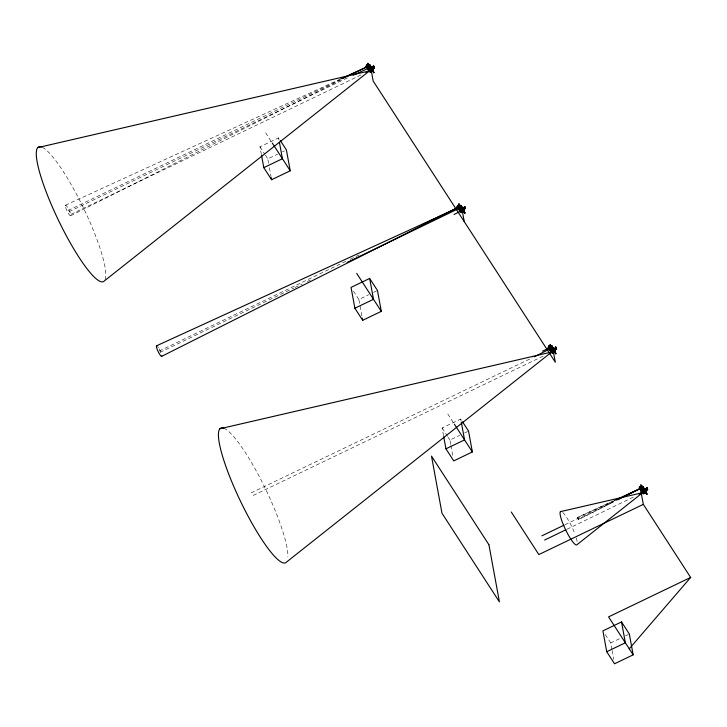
<?xml version="1.0" encoding="UTF-8"?>
<svg xmlns="http://www.w3.org/2000/svg" width="727" height="727" viewBox="0 0 727 727"><rect width="100%" height="100%" fill="white"/><g stroke="black" fill="none" stroke-linecap="round" stroke-linejoin="round"><path stroke-width="0.55" stroke-dasharray="3.63 2.73" d="M613.206 500.976L577.52 517.351L577.901 518.615L578.601 519.514L614.669 501.394M578.601 519.514L577.52 517.351M70.655 215.746L340.881 79.943M578.61 519.287L613.67 501.803M567.015 529.229L634.18 496.723M68.038 210.494L339.909 79.843M69.01 211.73L349.078 77.144M71.055 214.292L363.382 73.809M261.384 154.487L259.975 146.809L278.586 137.866L279.795 139.72M268.599 163.266L267.79 158.877L277.587 154.169M282.485 151.816L284.448 150.871M159.113 351.077L346.143 261.193M350.232 259.23L359.438 254.813M160.085 352.313L293.981 287.965M294.998 287.474L302.159 284.039M307.267 281.585L310.338 280.104M361.882 315.918L358.865 299.46L368.662 294.753M373.56 292.399L376.495 290.982M251.151 492.897L532.237 357.82M253.187 495.46L544.496 355.467M443.525 435.655L442.116 427.976L460.727 419.034L461.927 420.888M450.74 444.433L449.931 440.044L459.728 435.337M464.626 432.983L467.561 431.565M564.997 524.712L613.434 501.439M611.934 649.529L610.725 642.941L620.522 638.233M625.42 635.88L628.355 634.471M577.511 517.588L613.197 501.076M65.43 205.241L339.682 79.379M605.318 634.589L610.725 642.941M265.637 132.814L271.634 142.065M447.777 413.981L453.766 423.232M259.975 146.809L264.782 154.233M265.391 155.16L267.79 158.877M353.449 291.109L358.865 299.46M442.116 427.976L447.523 436.327M448.132 437.254L449.931 440.044M612.134 650.629L613.742 659.398M460.727 419.034L461.127 421.224M450.94 445.524L452.948 456.501M278.586 137.866L278.995 140.057M269.408 167.655L271.017 176.434M42.266 147.272A74.727 13.94 64.3 0 1 85.959 213.211A74.727 13.94 64.3 0 1 104.279 280.985M223.707 428.148A74.727 13.94 64.3 0 1 263.265 484.318A74.727 13.94 64.3 0 1 287.892 557M157.823 346.743A5.88 1.1 64.3 0 1 158.486 347.688M159.204 348.869A5.88 1.1 64.3 0 1 161.103 352.94M562.789 512.48A18.538 3.462 64.3 0 1 574.966 534.072M576.275 537.944A18.538 3.462 64.3 0 1 577.274 542.796M65.63 207.404A5.88 1.1 64.3 0 0 70.365 215.792A5.88 1.1 64.3 0 0 68.129 208.285A5.88 1.1 64.3 0 0 65.63 207.404"/><path stroke-width="1.09" d="M368.553 63.776L368.071 64.212L368.435 63.749M373.769 71.982L373.451 72.227M460.309 206.141L459.164 204.723M464.907 212.493L464.58 212.493M550.375 345.043L550.675 345.052M555.528 353.404L555.755 353.331M641.805 485.554L641.241 485.927L641.759 485.672M646.448 493.942L647.039 493.651L646.567 493.769M369.789 70.628L369.689 69.856L370.225 72.137L370.743 71.891L370.379 70.492L369.789 70.628L371.143 70.365L370.479 70.683M460.764 211.003L461.2 210.203M551.757 352.304L551.829 351.023L552.366 353.304L552.883 353.058L552.593 351.268M642.868 492.152L642.686 491.688M642.995 492.37L642.904 491.606L643.431 493.706L642.623 492.333L644.313 492.052L644.549 493.215L643.895 493.533L643.586 492.234M370.043 72.037L368.952 68.347M461.063 212.484L462.408 212.048L461.036 212.529L460.545 210.33L461.082 211.557L462.208 210.948L461.554 211.257M552.029 352.831L551.548 351.75L552.02 351.841M643.477 493.56L642.686 492.67L560.435 511.644M370.025 68.929L371.86 71.146L373.378 70.419C371.215 69.456 372.07 72.727 369.97 67.593L371.552 69.274L374.478 67.875L374.269 66.766L373.296 65.993L374.123 68.038L371.152 69.474L373.96 67.666M372.151 68.729L371.979 67.638L372.478 68.829M461.491 209.576C461.954 211.103 461.245 212.057 461.827 211.684M460.991 208.676L461.463 209.403L460.209 209.758M462.826 208.495L463.844 209.267M552.057 349.66C551.266 351.314 559.89 345.107 552.547 349.224M643.94 493.351L643.186 490.38L645.249 489.307C646.385 493.224 646.076 488.135 644.031 489.889L644.358 491.652L644.04 489.989L646.412 488.844L646.757 489.507L645.412 490.162M643.331 490.389L643.177 490.107M645.34 489.562L645.985 490.434L647.684 489.616L646.866 487.572L647.33 489.789L646.685 488.653M367.944 64.857C368.053 64.758 368.534 63.931 368.371 65.648L367.417 66.193M368.253 68.229L367.498 67.066C372.56 73.291 365.127 67.884 369.007 67.602M368.462 69.647C368.016 68.347 369.343 71.128 368.425 69.638M368.843 67.947L368.144 64.439M368.144 69.801L368.28 69.783M369.125 69.683L368.398 69.247L369.007 69.565M368.571 68.456L369.071 69.828M369.679 69.91L369.916 70.374M369.925 70.374L369.725 69.91M370.27 71.819L369.534 70.528L369.725 71.355L369.47 70.919L37.822 147.59M370.479 69.565L370.988 71.528L370.543 69.556M459.528 208.204L459.219 204.95L460.527 208.013L461.3 207.649M458.655 208.385C459.355 209.658 458.101 207.886 460.127 208.44L460.155 207.758L461.472 209.476M458.955 208.776L459.591 209.249M460.227 210.785L459.137 210.121L459.873 210.239M459.391 209.785L459.864 210.739L460.136 209.194M459.773 207.477L459.991 208.649C457.61 208.285 458.937 209.912 458.501 207.977C462.999 215.11 458.364 207.922 460.1 209.585L460.782 210.994L460.554 210.521M459.746 210.385L459.409 209.985M459.955 210.267L459.673 210.148M460.064 210.176L459.764 209.258M461.272 212.529L461.136 212.13M550.503 346.815L550.284 345.534L550.821 348.533L552.702 351.205L552.874 352.768M550.03 349.36L549.812 348.86M552.102 349.796L551.857 351.55L551.266 350.714C549.312 350.578 552.057 349.723 550.966 349.569M550.984 349.114L549.467 345.988M550.648 350.905L550.902 351.332L550.748 350.796M551.102 351.077L550.712 349.623M641.05 486.327L641.659 486.654M641.35 486.181L641.577 487.399L640.623 487.944M640.86 490.407C639.933 488.789 641.259 491.288 642.132 489.816L641.65 487.79L642.05 489.698M641.15 490.198L640.787 489.553L642.486 491.888L641.06 489.516M642.368 491.943C642.995 490.916 640.442 492.261 641.923 491.225M641.868 489.598L642.486 489.226L641.496 488.626L641.841 489.807L641.205 487.163M642.168 489.416C641.432 487.517 642.495 490.798 641.677 491.397M641.614 491.888L641.278 491.261M642.959 491.679L643.131 492.124L643.295 491.052M643.404 493.66L643.177 493.224L643.241 493.797M373.478 66.911L370.406 68.056M459.091 204.66L459.628 204.351L459.419 204.769M461.327 208.731L462.708 211.239M461.818 210.067L465.207 207.967M366.944 66.266L366.172 66.284L366.717 67.511M366.681 67.775L366.181 66.248M367.28 65.748L366.335 66.73M367.844 64.612L366.553 64.821L367.289 67.347M457.338 206.95L458.346 206.332M458.373 208.086L457.901 207.14L458.383 208.004M457.274 207.041L457.701 207.577M457.374 207.295L457.81 208.422M459.9 207.05L459.509 206.622L459.646 208.404L458.928 206.404L458.41 206.659L458.673 207.059L461 205.387L459.137 206.377M548.576 348.46L548.322 347.415L548.949 348.833M549.067 348.088L548.858 347.152L549.421 346.906M639.442 488.144L640.151 488.017L639.451 488.326M639.987 487.935L639.442 488.199M639.642 489.044L639.96 489.353M641.532 488.998L641.832 489.634L641.069 487.572L640.551 487.817L640.805 488.226L643.131 486.554L641.278 487.544M368.634 68.056L368.089 66.784L366.844 67.266L366.553 64.821M459.391 207.84L459.082 207.25L457.91 207.849C455.702 205.341 459.546 204.887 458.973 205.35M642.777 490.38C642.813 488.553 640.932 491.125 640.705 488.808L641.296 488.526L640.051 489.017C637.897 486.236 642.059 486.099 641.196 486.699M369.952 68.265L369.988 68.729M461.127 209.122L461.209 210.185L460.536 210.566M552.229 349.96L552.111 349.533M641.768 488.117L643.459 491.625L642.514 490.134L644.049 489.398L643.577 488.662L642.95 488.962M643.177 489.344C645.285 494.478 644.422 491.198 646.585 492.161L645.076 492.888L643.377 490.543L643.54 489.162C645.085 490.325 644.776 493.66 644.149 490.107L645.122 489.525M643.549 489.816L647.075 488.68L646.866 487.572M366.799 66.266L366.235 66.448M548.785 347.333L549.248 347.742M639.851 487.917L640.487 487.49M629.255 648.811L690.65 577.438L643.313 504.365L640.641 489.816M550.221 345.125L550.593 344.98M552.411 350.032L554.001 352.313L555.519 351.577C553.356 350.623 554.21 353.895 552.111 348.76L553.692 350.441L556.618 349.033L555.801 346.988L555.646 348.269L556.255 349.205L555.801 346.988M369.516 70.864L104.279 280.985A74.727 13.94 64.3 0 1 56.724 216.628A74.727 13.94 64.3 0 1 41.566 146.981M552.047 352.431L551.611 352.086L286.42 562.153A74.727 13.94 64.3 0 1 238.865 497.786A74.727 13.94 64.3 0 1 223.707 428.148M642.723 492.606L576.92 544.741A18.538 3.462 64.3 0 1 565.124 528.774A18.538 3.462 64.3 0 1 561.362 511.49M369.316 65.512L368.425 64.14M464.789 212.729C462.69 212.929 463.835 210.003 463.69 211.366M464.971 213.093L463.617 210.975M549.976 344.444L555.682 354.004M554.837 351.904L555.71 353.413M641.632 485.89L642.45 487.308M457.91 207.849L459.146 209.458M549.312 346.979C547.231 343.244 550.221 352.713 548.694 345.988L550.012 345.661L551.602 348.596L553.138 347.969M640.051 489.017L639.651 486.808M370.252 68.756L370.788 69.647L371.552 69.274M554.183 349.06L554.91 349.851M367.898 63.24L373.932 72.655L373.396 72.909M372.551 70.392L373.96 72.491M373.569 72.246L372.624 70.783M458.964 203.824L464.998 213.238L464.462 213.493M461.381 208.776L464.426 207.304L465.189 208.622L465.335 207.34L464.362 206.577L464.58 207.686L465.335 207.34M551.375 346.724L550.493 345.352M556.037 353.676L554.692 351.559M645.83 492.524C646.158 491.307 644.585 493.842 646.857 493.951M161.776 356.303L457.247 207.813M548.167 348.46L549.012 347.633M617.677 499.803L639.715 488.808L614.224 500.603M459.991 209.149L460.037 209.431M551.175 349.669C550.875 351.168 551.202 348.596 552.983 348.815L552.502 348.079L551.884 348.378M370.661 66.775C371.343 68.838 367.262 63.74 369.461 67.429L370.234 67.066M460.691 207.731L462.008 207.095L460.818 207.795M551.602 348.596C553.392 347.015 552.447 348.079 552.983 348.815M642.668 489.18L642.177 487.681L642.986 489.135C642.35 488.308 643.813 489.135 644.031 488.217M370.643 66.657L370.252 67.166L370.997 66.802M370.843 67.647L370.37 66.92L370.843 67.647L368.934 68.656L369.162 70.201M369.234 68.801L368.698 66.775L369.598 68.683M368.989 68.256L369.143 69.047L370.088 68.402M460.845 207.967L460.636 207.44L461.563 207.004L460.845 207.967L459.746 206.704M460 209.24L461.909 208.231L461.436 207.495L461.909 208.231M460.064 209.394L460.391 209.049L459.764 209.54M460.845 210.058L460.3 209.385L461.163 208.985M552.338 348.033L552.629 347.588L551.711 348.024L551.92 348.551L552.338 348.16M551.366 349.969L552.229 349.569M551.711 349.642C550.357 347.233 552.284 351.096 551.32 349.714M644.867 489.716L642.286 490.943L642.514 490.134M642.441 490.552L642.35 490.925M371.442 67.366L368.807 68.838L369.461 68.62M551.211 350.241L552.247 349.669L552.565 350.16M556.409 347.924L555.528 348.079M544.632 540.061L565.997 529.719M367.462 63.603L367.926 63.385M367.844 64.476L367.071 64.721L368.007 64.685M368.435 66.039L368.952 67.729L368.435 66.039L367.598 66.475L367.217 65.421L367.735 65.166L368.398 66.739M367.299 65.539L367.817 65.294M367.335 66.075L368.116 66.23M368.071 65.793L369.925 64.803L369.925 65.684L368.971 65.939M366.372 66.929L366.835 66.457M367.553 66.248L369.925 64.803M366.381 66.839L367.035 66.766M342.971 78.371L366.508 67.093M367.88 67.738L368.035 68.174L368.662 67.329M368.653 67.284L367.789 68.047M353.168 75.181L367.635 68.665L367.435 68.065M368.216 66.466L368.534 67.666L369.271 67.475L369.898 68.438L370.734 71.6L370.243 69.883M367.862 65.821C369.743 67.347 366.372 69.474 368.916 68.065L368.625 66.775M366.981 67.157L368.071 68.874L368.516 68.665M368.925 69.219L369.307 68.383M368.653 68.892L371.47 67.538M372.769 68.692L372.042 67.566L371.96 68.901L370.697 66.948M368.08 69.647L368.689 69.283M370.125 68.647C371.633 65.703 372.433 71.473 373.115 69.728M369.143 69.174L371.588 67.602M368.507 69.801L369.125 69.556L369.934 70.355M371.924 68.165L372.669 69.174L372.042 67.566M368.398 70.137L369.016 69.565M371.96 68.293L374.096 67.484M368.707 70.119L369.47 69.756L369.852 70.283M371.997 68.492L374.214 67.52L370.743 69.483M370.715 69.31L371.315 69.047L370.834 68.238L373.205 67.102L373.551 67.765L372.206 68.411M371.933 68.729L372.497 68.265M370.143 69.574C368.444 70.519 371.388 69.356 369.789 68.447M371.152 69.901L371.315 69.047M365.954 72.573L369.879 70.673M369.498 71.01L370.052 71.064M369.616 71.137L370.079 71.228M370.17 71.791L371.343 71.464L370.643 71.719M371.86 71.146L373.305 70.028M370.197 71.709L369.988 71.491M280.395 140.647L286.402 149.935L290.227 170.781L271.616 179.723L263.801 167.655L282.412 158.713L279.395 142.256M458.537 204.187L458.991 203.969M458.919 205.059L458.137 205.305L458.937 205.268M458.41 206.659L458.81 205.75L458.673 207.059M458.364 206.123L459.128 206.177M457.356 207.204L457.783 206.677M457.401 207.313L458.337 207.531M458.492 206.777L459.437 206.232M458.628 206.822L459.146 206.577M422.805 224.361L427.912 221.899M429.957 220.917L458.164 207.44L457.474 207.54M460.046 206.523L461.227 205.741M458.274 207.522L457.837 208.131M460.327 210.721L458.573 207.649L459.173 207.322M458.746 208.513L459.918 208.531M347.133 262.429L458.501 208.649M460.791 207.677L459.137 208.776M458.71 209.076L458.692 207.886M461.318 207.749L462.063 207.386M459.728 209.476L462.545 208.122M460.055 209.521L462.508 207.949M463.108 208.14C464.498 212.802 462.636 205.714 463.035 209.485L461.763 207.531M464.726 206.404L465.189 208.622L461.854 210.23C459.737 206.295 467.061 211.412 462.672 211.048L462.935 211.73L464.453 210.994L464.19 210.312M460.209 209.63L462.663 208.176M459.618 210.403L460.2 210.139M461.109 209.594L459.827 206.659M463.035 208.876L465.135 207.867M463.063 209.076L465.171 208.058M461.781 209.894L462.39 209.63L461.89 208.731M462.999 209.312L465.316 208.295M460.745 210.43L461.3 212.72M460.818 211.003L460.891 210.812M460.863 211.212L461.6 211.312M462.218 210.485L462.39 209.63M454.075 214.565C455.575 213.52 462.09 210.685 460.545 211.502M460.754 211.502L460.355 210.43M460.682 211.721L461.154 211.811M464.38 210.612L462.672 211.048M369.661 278.45L351.05 287.392L354.876 308.239L362.691 320.307L381.302 311.356L377.477 290.509L369.661 278.45L373.487 299.297L354.876 308.239M550.257 347.388C548.903 345.598 550.748 344.98 550.357 347.606L550.094 347.206M549.657 347.215L550.139 346.734L549.721 345.489L550.284 345.598M550.557 346.779L549.557 347.361L549.358 346.579L550.203 346.761M550.584 346.07L549.985 345.779M549.439 346.706L549.957 346.452M549.221 348.46L548.44 347.879L548.967 347.524M549.476 347.242L549.994 346.988M550.812 347.288L552.066 346.852L552.066 345.97L550.212 346.961M549.739 347.642L552.293 346.325M542.56 351.15L548.394 348.351M548.412 348.015L548.976 349.005L549.348 348.088M548.985 348.433L550.148 347.833L549.639 348.224L551.402 351.305L549.585 348.615M550.975 347.633L550.575 347.206L550.821 348.533L550.621 347.506M550.612 348.333L550.766 347.879L551.984 349.514M550.802 348.415L549.903 348.769M550.957 348.469L551.411 348.642M550.584 348.924L550.839 347.933L551.002 348.724M534.281 356.839L549.43 349.105L549.794 349.823L549.512 349.433M551.866 348.26L550.966 349.015M549.576 348.551L550.212 350.041L550.539 349.187M550.175 349.342C550.584 347.233 551.384 350.378 552.011 350.868M551.193 349.024L550.212 349.36M553.611 348.706C551.293 347.924 550.493 351.904 550.775 349.96L551.202 349.778M550.539 350.414L553.574 348.524M550.212 350.75C551.084 351.604 549.557 350.968 550.83 350.45M552.838 348.115L554.101 350.069L554.183 348.724L554.51 350.487M553.147 349.742L552.983 350.596M550.539 351.259C552.156 351.214 550.675 350.532 551.411 351.305M551.793 350.441L550.839 347.933L551.057 349.233L549.776 349.66M554.101 349.46C558.318 347.252 555.164 349.978 552.883 350.65M552.029 351.45L550.848 351.041M554.138 349.651L556.237 348.642M552.856 350.478L553.456 350.214L552.965 349.405L555.346 348.26L555.682 348.933L554.337 349.578M554.074 349.896L556.391 348.878M551.966 350.596L552.438 351.332L552.175 350.178M552.111 348.76L552.929 350.814L553.692 350.441M553.292 351.068L553.456 350.214M549.612 353.004L551.675 351.695M552.665 351.895L551.929 351.795L553.238 351.468L552.62 351.841M551.829 352.086L551.084 349.505M553.238 351.468L553.438 352.568L552.129 352.686L552.366 353.304M554.001 352.313L555.446 351.196M551.611 350.914L552.411 352.977M553.483 352.631L552.784 352.886M462.536 421.814L468.542 431.093L472.368 451.94L453.757 460.891L445.942 448.823L464.553 439.88L461.336 422.323M640.278 486.472L641.06 486.227M640.551 487.817L640.95 486.917L640.805 488.226M640.505 487.29L641.023 487.035M639.542 488.471L640.033 488.108M640.769 487.99L641.287 487.744M639.596 488.58L640.196 488.435M541.888 535.817L563.988 525.194M616.469 499.976L640.305 488.608M642.214 487.881L643.395 487.099L643.131 486.554M640.387 488.689L639.969 489.298M641.032 490.152L640.823 489.053M641.687 488.917L642.486 489.226M641.087 489.398C642.259 487.608 644.649 493.76 643.031 491.179M642.295 488.926L641.159 487.79M641.641 488.644L641.65 489.507L642.041 489.216M640.687 488.698L640.86 489.625L641.868 489.662M640.378 487.563L639.76 486.572L641.278 490.625L641.723 490.407L640.705 488.808M641.932 491.243L642.077 490.062M642.186 491.679L642.25 490.252M641.859 490.643L644.676 489.289M642.105 490.398L642.277 490.825L644.649 489.107M641.768 491.298L642.323 491.716M641.632 491.379L643.131 492.015M642.977 490.889L643.613 490.643M644.222 490.325L644.049 491.179M645.167 490.043C647.984 488.253 647.893 489.707 645.176 490.652L643.904 488.698M643.113 492.061L641.714 491.543M645.203 490.234L647.303 489.226M642.922 492.161L642.877 491.597M643.922 491.061L644.531 490.798M645.14 490.48L647.457 489.462M643.949 491.234L645.985 490.434M643.468 490.307L643.995 491.397L645.567 490.398M639.16 494.315L642.741 492.27M642.895 492.67L642.159 490.089M643.222 492.724L644.349 492.106M644.549 493.215L643.131 493.46M645.076 492.888L646.521 491.779M643.413 491.443L643.949 493.642L643.34 493.415M643.313 504.365L538.843 554.565L511.29 512.017M690.65 577.438L608.572 616.887L633.162 654.845L614.551 663.787L606.736 651.728L602.91 630.882L621.521 621.93L629.337 633.999L633.162 654.845M606.736 651.728L625.347 642.777L621.521 621.93M371.433 69.092L371.306 70.137L370.943 68.356L373.387 66.911L373.996 67.856M370.888 68.465L373.205 67.102M373.514 67.566L371.279 68.856M463.272 208.994L464.617 208.349L464.28 207.686L461.936 209.012M464.426 207.304L462.018 208.913L464.28 207.686M464.58 208.149L462.354 209.431M462.063 209.676L465.035 208.249M555.346 348.26L553.111 349.551L553.438 351.305L553.574 350.25M555.655 348.733L553.42 350.014M553.129 350.25L556.1 348.824M553.392 350.587L556.219 349.015L555.492 347.888M646.594 488.662L644.186 490.125M646.412 488.844L645.031 489.598M646.721 489.316L644.486 490.598M644.195 490.834L647.175 489.407M647.294 489.598L644.467 491.161M643.295 490.152L642.241 490.752L642.486 491.534M340.709 78.907L366.481 67.075M156.541 345.807L457.792 207.895M462.099 209.867L465.153 208.431L464.544 207.495M553.165 350.45L552.665 349.451M219.963 428.757L551.657 352.022M548.921 347.27L548.431 347.788M640.569 489.362L640.287 489.044M462.935 211.73L461.236 209.222L461.4 208.004L461.854 210.23M369.561 70.692L370.025 70.892M460.945 211.257L460.891 212.211M460.636 211.275L461.091 211.475M460.664 211.439L461.118 211.648M551.702 351.859L552.156 352.059M551.729 352.022L552.193 352.222M642.768 492.443L643.231 492.642M642.804 492.606L643.259 492.806M643.286 492.979L642.686 491.497M639.424 487.999L639.878 488.917M368.816 67.002L369.08 67.184M459.882 207.586L460.345 208.058M368.898 69.02L368.962 69.256M550.775 349.224L550.566 348.606L550.748 349.024M367.88 64.494L368.08 65.085M368.471 67.366L368.698 66.775M457.328 206.868L457.674 207.431M549.657 349.696L549.567 349.233M550.557 348.469L550.802 348.942M641.278 490.625L640.914 489.662L641.796 489.598M643.868 489.353L640.732 484.509M459.628 206.95L460.991 209.73L459.809 207.577M550.693 347.533L551.22 348.342M461.663 212.239L461.445 211.075M552.883 353.058L552.52 351.659M373.296 65.993L374.478 67.875M464.362 206.577L465.553 208.449M555.437 347.161L556.618 349.033M646.503 487.744L647.684 489.616M373.242 67.293L373.551 67.765M464.317 207.877L464.617 208.349M555.383 348.46L555.682 348.933M646.448 489.044L646.757 489.507M369.998 65.194L373.378 70.419M464.453 210.994L461 205.387M555.519 351.577L552.066 345.97M643.204 486.945L646.585 492.161M372.26 68.756L369.889 65.494M463.335 209.34L461.89 207.05M554.401 349.923L552.965 347.633M644.713 489.48L645.467 490.507M460.963 206.077L461.6 207.195M552.029 346.661L552.629 347.588M643.104 487.244L643.731 488.362M643.604 488.835L647.184 494.478M462.045 208.967L462.626 209.858M642.177 487.681L642.777 488.608M643.731 490.034L644.358 491.216M551.111 347.106L551.92 348.551M641.269 487.344L640.796 486.072L641.15 486.608M459.718 207.777L461.636 210.621L460.618 209.167M367.217 65.421L367.544 66.148M368.553 67.638L369.48 68.647M458.292 206.005L458.61 206.732M549.358 346.579L549.676 347.315M640.423 487.163L640.751 487.899M368.516 67.693L368.871 68.311M458.237 206.395L457.628 205.405L458.01 207.604M551.239 350.15L553.729 348.76M549.376 347.451L548.576 346.225L549.167 348.342M458.573 207.649L459.328 208.813M549.639 348.224L550.657 349.823M549.121 348.324L550.212 350.041M366.008 66.039L368.68 70.165M457.083 206.622L459.746 210.748M548.149 347.206L550.821 351.323M639.215 487.79L640.851 490.243M272.234 142.992L290.227 170.781M356.712 273.397L381.302 311.356M454.366 424.15L472.368 451.94M551.021 350.55L551.121 351.096M549.512 346.052L550.194 345.934M367.989 64.948L367.417 64.967M459.673 210.212L459.746 209.949M641.687 488.09L642.477 490.734M459.5 208.04L460.3 209.385M642.132 490.698L642.532 490.216M549.921 349.005L550.53 348.633M368.716 67.402C373.305 71.873 368.289 69.229 369.316 68.465M459.519 208.104L460.127 209.176M457.856 206.904L457.356 207.504M373.66 65.821L373.869 66.929L373.351 66.72M368.48 66.339L368.562 67.593M642.995 490.198L643.122 490.898M646.33 491.479L646.103 492.015L644.531 489.662M645.176 490.652L645.04 489.68M643.54 489.162L643.995 491.397M555.255 350.896L555.028 351.432L553.465 349.078M554.792 349.669L554.656 350.723L554.183 348.724M552.874 348.896L555.319 362.219L373.178 81.051L370.734 67.729M552.475 348.587L552.638 349.505M552.72 349.696L552.929 350.814M551.13 350.441L551.293 351.359M463.726 209.085L463.59 210.139L463.326 208.731M462.508 209.676C462.935 212.638 461.609 207.449 461.918 210.012M461.799 208.313L464.253 221.635M458.655 204.905L458.873 205.777M443.724 436.754L445.942 448.823M372.651 68.502L372.524 69.556L372.26 68.156M370.715 68.72L370.843 69.428M370.334 67.42L370.788 69.647M369.97 67.593L370.27 68.756M369.47 69.756L369.734 71.082M369.025 69.001L368.98 69.928M367.58 64.321L368.062 65.603L367.598 66.475M367.953 68.229L368.071 68.874M362.282 318.108L362.691 320.307M271.216 177.524L271.616 179.723M261.584 155.587L263.801 167.655M161.839 355.921A5.88 1.1 64.3 0 1 157.986 351.259A5.88 1.1 64.3 0 1 157.241 346.088M552.62 350.678L553.129 352.695L552.684 350.723M643.686 491.261L644.195 493.279L643.722 491.27M488.926 544.75L431.502 456.102L441.989 513.235L499.413 601.883L488.926 544.75"/></g></svg>
